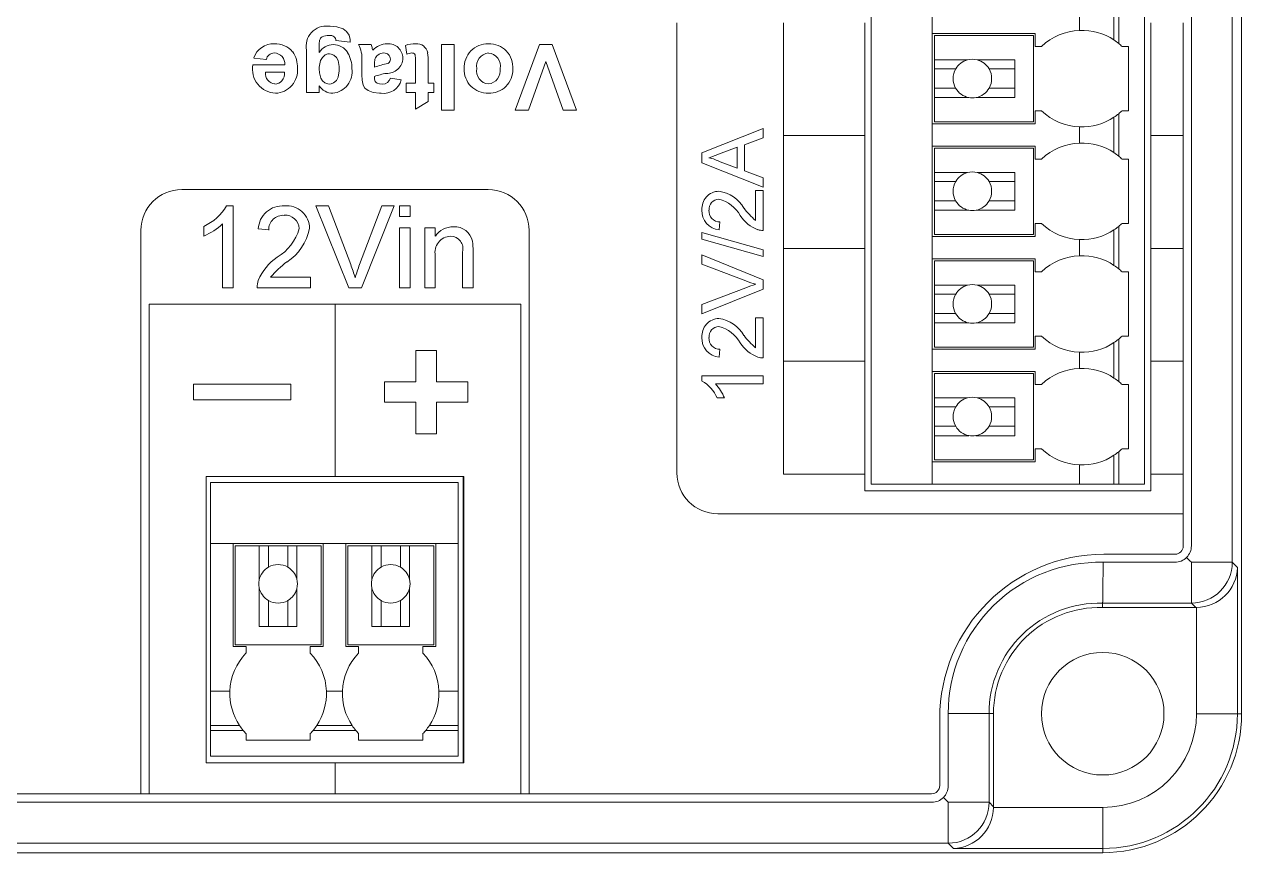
# Model space of a CAD drawing. Header units: inches. Extents: x 0.3 to 10.6, y 0.4 to 8.2.
# Drawn here: x 2.669 to 4.159, y 4.569 to 5.582 of the extents above; entities that cross this region are included whole.
import ezdxf

# ---------------------------------------------------------------- set-up
doc = ezdxf.new("R2010")
doc.units = ezdxf.units.IN
doc.header["$MEASUREMENT"] = 0

msp = doc.modelspace()

# ---------------------------------------------------------------- linework, layer by layer
at = {"color": 7, "linetype": 'Continuous', "lineweight": 15}
for p, q in [((4.1589, 4.7393), (4.1589, 6.4293)), ((4.1474, 4.9245), (4.1474, 6.2442)), ((4.0974, 6.2242), (4.0974, 4.9445)), ((3.7054, 5.0199), (3.7054, 6.1498)), ((4.0401, 5.0199), (4.0401, 6.1498)), ((4.0027, 5.6065), (4.0027, 5.5632)), ((4.0086, 5.6109), (4.0086, 5.5588)), ((3.7802, 5.5986), (3.7802, 5.5711)), ((3.9606, 5.5947), (3.9606, 5.575)), ((3.4679, 5.5843), (3.4679, 5.0338)), ((3.5984, 5.4463), (3.5984, 5.5843)), ((3.6979, 5.4463), (3.6979, 5.5843)), ((4.0479, 5.5843), (4.0479, 5.4463)), ((4.0874, 5.4463), (4.0874, 5.5843)), ((3.0679, 5.5607), (3.0505, 5.5627)), ((3.0782, 5.5576), (3.0936, 5.5576)), ((3.1797, 5.5576), (3.1951, 5.5576)), ((3.1797, 5.4776), (3.1797, 5.5576)), ((3.1951, 5.5576), (3.1951, 5.4776)), ((3.27, 5.4776), (3.2995, 5.5576)), ((3.2995, 5.5576), (3.3153, 5.5576)), ((3.3153, 5.5576), (3.3449, 5.4776)), ((3.9062, 5.5711), (3.7802, 5.5711)), ((3.7802, 5.5711), (3.7802, 5.4608)), ((3.783, 5.5687), (3.783, 5.5388)), ((3.9042, 5.5687), (3.783, 5.5687)), ((3.9042, 5.4632), (3.9042, 5.5687)), ((3.9062, 5.5711), (3.9062, 5.5553)), ((3.0146, 5.4992), (3.0146, 5.5509)), ((3.03, 5.5563), (3.03, 5.5479)), ((3.1372, 5.5459), (3.1356, 5.5566)), ((3.9062, 5.5553), (3.9141, 5.5553)), ((4.0204, 5.5553), (4.0125, 5.5553)), ((4.0204, 5.5553), (4.0204, 5.4766)), ((2.949, 5.533), (2.9879, 5.533)), ((2.9654, 5.5392), (2.95, 5.5412)), ((3.0823, 5.5205), (3.0823, 5.5385)), ((3.0977, 5.5328), (3.0977, 5.5299)), ((3.1479, 5.5104), (3.1479, 5.5356)), ((3.1633, 5.5363), (3.1633, 5.5104)), ((3.3074, 5.5371), (3.2863, 5.4776)), ((3.3286, 5.4776), (3.3074, 5.5371)), ((3.783, 5.5388), (3.8236, 5.5388)), ((3.783, 5.5388), (3.783, 5.5278)), ((3.809, 5.5278), (3.783, 5.5278)), ((3.783, 5.5278), (3.783, 5.5042)), ((3.8353, 5.5388), (3.8814, 5.5388)), ((3.8499, 5.5278), (3.8814, 5.5278)), ((3.8814, 5.5388), (3.8814, 5.4928)), ((2.9877, 5.5238), (2.9643, 5.5238)), ((3.0977, 5.5186), (3.0977, 5.5172)), ((3.1172, 5.5166), (3.1305, 5.5145)), ((3.03, 5.4992), (3.0146, 5.4992)), ((3.03, 5.5072), (3.03, 5.4992)), ((3.1366, 5.4992), (3.1366, 5.5104)), ((3.1366, 5.5104), (3.1479, 5.5104)), ((3.1479, 5.4992), (3.1366, 5.4992)), ((3.1479, 5.4786), (3.1479, 5.4992)), ((3.1633, 5.5104), (3.1705, 5.5104)), ((3.1705, 5.4992), (3.1633, 5.4992)), ((3.1633, 5.4992), (3.1633, 5.4879)), ((3.1705, 5.5104), (3.1705, 5.4992)), ((3.783, 5.5042), (3.783, 5.4928)), ((3.8089, 5.5042), (3.783, 5.5042)), ((3.8814, 5.5042), (3.8499, 5.5042)), ((3.1633, 5.4879), (3.1479, 5.4786)), ((3.783, 5.4928), (3.783, 5.4632)), ((3.8249, 5.4928), (3.783, 5.4928)), ((3.8814, 5.4928), (3.834, 5.4928)), ((3.1951, 5.4776), (3.1797, 5.4776)), ((3.2863, 5.4776), (3.27, 5.4776)), ((3.3449, 5.4776), (3.3286, 5.4776)), ((3.9062, 5.4766), (3.9062, 5.4608)), ((3.9062, 5.4766), (3.9141, 5.4766)), ((4.0027, 5.4688), (4.0027, 5.4254)), ((4.0086, 5.4731), (4.0086, 5.421)), ((4.0125, 5.4766), (4.0204, 5.4766)), ((3.4984, 5.4252), (3.5734, 5.4549)), ((3.5734, 5.4549), (3.5734, 5.4437)), ((3.7802, 5.4608), (3.7802, 5.4333)), ((3.7802, 5.4608), (3.9062, 5.4608)), ((3.783, 5.4632), (3.9042, 5.4632)), ((3.9606, 5.457), (3.9606, 5.4372)), ((3.5734, 5.4437), (3.5504, 5.4352)), ((3.6979, 5.4463), (3.5984, 5.4463)), ((3.5984, 5.3083), (3.5984, 5.4463)), ((3.6979, 5.3083), (3.6979, 5.4463)), ((4.0874, 5.4463), (4.0479, 5.4463)), ((4.0479, 5.4463), (4.0479, 5.3083)), ((4.0874, 5.3083), (4.0874, 5.4463)), ((3.4984, 5.4132), (3.4984, 5.4252)), ((3.5071, 5.4192), (3.522, 5.4247)), ((3.5417, 5.432), (3.522, 5.4247)), ((3.5417, 5.4064), (3.5417, 5.432)), ((3.5504, 5.4352), (3.5504, 5.4032)), ((3.9062, 5.4333), (3.7802, 5.4333)), ((3.7802, 5.4333), (3.7802, 5.323)), ((3.9042, 5.4309), (3.783, 5.4309)), ((3.783, 5.4309), (3.783, 5.401)), ((3.9042, 5.3254), (3.9042, 5.4309)), ((3.9062, 5.4333), (3.9062, 5.4175)), ((3.5734, 5.3834), (3.4984, 5.4132)), ((3.5209, 5.4141), (3.5417, 5.4064)), ((3.9062, 5.4175), (3.9141, 5.4175)), ((4.0204, 5.4175), (4.0125, 5.4175)), ((4.0204, 5.4175), (4.0204, 5.3388)), ((3.5504, 5.4032), (3.5734, 5.3947)), ((3.5734, 5.3947), (3.5734, 5.3834)), ((3.783, 5.401), (3.8236, 5.401)), ((3.783, 5.401), (3.783, 5.39)), ((3.8353, 5.401), (3.8814, 5.401)), ((3.8814, 5.401), (3.8814, 5.355)), ((3.2369, 5.3803), (2.8619, 5.3803)), ((3.5638, 5.3426), (3.5638, 5.3793)), ((3.5638, 5.3793), (3.5734, 5.3793)), ((3.5734, 5.3793), (3.5734, 5.3302)), ((3.809, 5.39), (3.783, 5.39)), ((3.783, 5.39), (3.783, 5.3664)), ((3.8499, 5.39), (3.8814, 5.39)), ((3.8089, 5.3664), (3.783, 5.3664)), ((3.783, 5.3664), (3.783, 5.355)), ((3.8814, 5.3664), (3.8499, 5.3664)), ((2.9247, 5.3603), (2.9164, 5.3603)), ((2.9247, 5.2603), (2.9247, 5.3603)), ((3.0261, 5.3603), (3.0664, 5.2603)), ((3.0414, 5.3603), (3.0261, 5.3603)), ((3.0686, 5.2887), (3.0414, 5.3603)), ((3.1067, 5.3603), (3.0795, 5.2887)), ((3.0817, 5.2603), (3.122, 5.3603)), ((3.122, 5.3603), (3.1067, 5.3603)), ((3.1285, 5.3475), (3.1285, 5.3603)), ((3.1285, 5.3603), (3.1414, 5.3603)), ((3.1414, 5.3603), (3.1414, 5.3475)), ((3.8249, 5.355), (3.783, 5.355)), ((3.783, 5.355), (3.783, 5.3254)), ((3.8814, 5.355), (3.834, 5.355)), ((2.8888, 5.3353), (2.8888, 5.3235)), ((2.9119, 5.3383), (2.9119, 5.2603)), ((3.1414, 5.3475), (3.1285, 5.3475)), ((3.1285, 5.2603), (3.1285, 5.3334)), ((3.1285, 5.3334), (3.1414, 5.3334)), ((3.1414, 5.3334), (3.1414, 5.2603)), ((3.1593, 5.3334), (3.1593, 5.2603)), ((3.1721, 5.3334), (3.1593, 5.3334)), ((3.1721, 5.3232), (3.1721, 5.3334)), ((3.5205, 5.3408), (3.5196, 5.3312)), ((3.9062, 5.3388), (3.9062, 5.323)), ((3.9062, 5.3388), (3.9141, 5.3388)), ((4.0086, 5.3353), (4.0086, 5.2832)), ((4.0125, 5.3388), (4.0204, 5.3388)), ((2.8119, 5.3303), (2.8119, 4.6413)), ((2.9555, 5.3321), (2.9683, 5.3309)), ((3.2869, 4.6413), (3.2869, 5.3303)), ((3.4984, 5.3276), (3.5734, 5.3065)), ((3.4984, 5.3197), (3.4984, 5.3276)), ((3.5734, 5.2985), (3.4984, 5.3197)), ((3.7802, 5.323), (3.7802, 5.2955)), ((3.7802, 5.323), (3.9062, 5.323)), ((3.783, 5.3254), (3.9042, 5.3254)), ((3.9606, 5.3192), (3.9606, 5.2994)), ((4.0027, 5.331), (4.0027, 5.2876)), ((3.2055, 5.304), (3.2055, 5.2603)), ((3.2183, 5.2603), (3.2183, 5.3051)), ((3.5734, 5.3065), (3.5734, 5.2985)), ((3.5984, 5.1703), (3.5984, 5.3083)), ((3.5984, 5.3083), (3.6979, 5.3083)), ((3.6979, 5.1703), (3.6979, 5.3083)), ((4.0479, 5.3083), (4.0479, 5.1703)), ((4.0874, 5.3083), (4.0479, 5.3083)), ((4.0874, 5.1703), (4.0874, 5.3083)), ((3.1721, 5.2603), (3.1721, 5.2995)), ((3.4984, 5.2889), (3.4984, 5.3004)), ((3.4984, 5.3004), (3.5734, 5.2701)), ((3.5522, 5.2685), (3.4984, 5.2889)), ((3.9062, 5.2955), (3.7802, 5.2955)), ((3.7802, 5.2955), (3.7802, 5.1852)), ((3.783, 5.2931), (3.783, 5.2633)), ((3.9042, 5.2931), (3.783, 5.2931)), ((3.9042, 5.1876), (3.9042, 5.2931)), ((3.9062, 5.2955), (3.9062, 5.2797)), ((3.9062, 5.2797), (3.9141, 5.2797)), ((4.0204, 5.2797), (4.0125, 5.2797)), ((4.0204, 5.2797), (4.0204, 5.201)), ((2.9119, 5.2603), (2.9247, 5.2603)), ((2.9542, 5.2603), (3.0196, 5.2603)), ((3.0196, 5.2732), (2.9706, 5.2732)), ((3.0196, 5.2603), (3.0196, 5.2732)), ((3.0664, 5.2603), (3.0817, 5.2603)), ((3.1414, 5.2603), (3.1285, 5.2603)), ((3.1593, 5.2603), (3.1721, 5.2603)), ((3.2055, 5.2603), (3.2183, 5.2603)), ((3.4984, 5.2399), (3.5522, 5.2603)), ((3.5734, 5.2701), (3.5734, 5.2586)), ((3.783, 5.2633), (3.8236, 5.2633)), ((3.783, 5.2633), (3.783, 5.2522)), ((3.8353, 5.2633), (3.8814, 5.2633)), ((3.8814, 5.2633), (3.8814, 5.2172)), ((3.5734, 5.2586), (3.4984, 5.2284)), ((3.809, 5.2522), (3.783, 5.2522)), ((3.783, 5.2522), (3.783, 5.2286)), ((3.8499, 5.2522), (3.8814, 5.2522)), ((2.8219, 5.2403), (2.8219, 4.6413)), ((3.0494, 5.2403), (2.8219, 5.2403)), ((3.0494, 5.2403), (3.0494, 5.0293)), ((3.2769, 5.2403), (3.0494, 5.2403)), ((3.2769, 4.6413), (3.2769, 5.2403)), ((3.4984, 5.2284), (3.4984, 5.2399)), ((3.5638, 5.2235), (3.5734, 5.2235)), ((3.5638, 5.1868), (3.5638, 5.2235)), ((3.5734, 5.2235), (3.5734, 5.1745)), ((3.8089, 5.2286), (3.783, 5.2286)), ((3.783, 5.2286), (3.783, 5.2172)), ((3.783, 5.2172), (3.783, 5.1876)), ((3.8249, 5.2172), (3.783, 5.2172)), ((3.8814, 5.2172), (3.834, 5.2172)), ((3.8814, 5.2286), (3.8499, 5.2286)), ((3.9062, 5.201), (3.9062, 5.1852)), ((3.9062, 5.201), (3.9141, 5.201)), ((4.0125, 5.201), (4.0204, 5.201)), ((3.5205, 5.1851), (3.5196, 5.1754)), ((3.7802, 5.1852), (3.7802, 5.1577)), ((3.7802, 5.1852), (3.9062, 5.1852)), ((3.783, 5.1876), (3.9042, 5.1876)), ((4.0027, 5.1932), (4.0027, 5.1498)), ((4.0086, 5.1975), (4.0086, 5.1454)), ((3.1484, 5.1452), (3.1484, 5.1836)), ((3.1484, 5.1836), (3.1734, 5.1836)), ((3.1734, 5.1836), (3.1734, 5.1452)), ((3.6979, 5.1703), (3.5984, 5.1703)), ((3.5984, 5.0323), (3.5984, 5.1703)), ((3.6979, 5.0323), (3.6979, 5.1703)), ((3.9606, 5.1814), (3.9606, 5.1616)), ((4.0874, 5.1703), (4.0479, 5.1703)), ((4.0479, 5.1703), (4.0479, 5.0323)), ((4.0874, 5.0323), (4.0874, 5.1703)), ((3.9062, 5.1577), (3.7802, 5.1577)), ((3.7802, 5.1577), (3.7802, 5.0475)), ((3.783, 5.1553), (3.783, 5.1254)), ((3.9042, 5.1553), (3.783, 5.1553)), ((3.9042, 5.0498), (3.9042, 5.1553)), ((3.9062, 5.1577), (3.9062, 5.1419)), ((2.8761, 5.123), (2.8761, 5.1422)), ((2.8761, 5.1422), (2.9953, 5.1422)), ((2.9953, 5.1422), (2.9953, 5.123)), ((3.11, 5.1202), (3.11, 5.1452)), ((3.11, 5.1452), (3.1484, 5.1452)), ((3.1734, 5.1452), (3.2119, 5.1452)), ((3.2119, 5.1452), (3.2119, 5.1202)), ((3.4984, 5.1524), (3.4984, 5.1462)), ((3.4984, 5.1524), (3.5734, 5.1524)), ((3.515, 5.1427), (3.5734, 5.1427)), ((3.5734, 5.1427), (3.5734, 5.1524)), ((3.9062, 5.1419), (3.9141, 5.1419)), ((4.0204, 5.1419), (4.0125, 5.1419)), ((4.0204, 5.1419), (4.0204, 5.0632)), ((3.5172, 5.1254), (3.526, 5.1254)), ((3.783, 5.1254), (3.8234, 5.1254)), ((3.783, 5.1254), (3.783, 5.1144)), ((3.8355, 5.1254), (3.8814, 5.1254)), ((3.8814, 5.1254), (3.8814, 5.0793)), ((2.9953, 5.123), (2.8761, 5.123)), ((3.1484, 5.1202), (3.11, 5.1202)), ((3.1484, 5.0817), (3.1484, 5.1202)), ((3.1734, 5.1202), (3.1734, 5.0817)), ((3.2119, 5.1202), (3.1734, 5.1202)), ((3.809, 5.1144), (3.783, 5.1144)), ((3.783, 5.1144), (3.783, 5.0908)), ((3.8499, 5.1144), (3.8814, 5.1144)), ((3.1734, 5.0817), (3.1484, 5.0817)), ((3.783, 5.0908), (3.783, 5.0793)), ((3.809, 5.0908), (3.783, 5.0908)), ((3.8814, 5.0908), (3.8499, 5.0908)), ((3.783, 5.0793), (3.783, 5.0498)), ((3.8251, 5.0793), (3.783, 5.0793)), ((3.8814, 5.0793), (3.8337, 5.0793)), ((3.9062, 5.0475), (3.9062, 5.0632)), ((3.9062, 5.0632), (3.9141, 5.0632)), ((4.0027, 5.0554), (4.0027, 5.0199)), ((4.0086, 5.0597), (4.0086, 5.0199)), ((4.0125, 5.0632), (4.0204, 5.0632)), ((3.7802, 5.0475), (3.7802, 5.0199)), ((3.9062, 5.0475), (3.7802, 5.0475)), ((3.783, 5.0498), (3.9042, 5.0498)), ((3.9606, 5.0436), (3.9606, 5.0199)), ((2.8919, 4.6793), (2.8919, 5.0293)), ((2.8919, 5.0293), (3.0494, 5.0293)), ((2.8971, 5.0221), (3.2003, 5.0221)), ((2.8971, 5.0221), (2.8971, 4.9473)), ((3.0494, 5.0293), (3.2069, 5.0293)), ((3.2003, 5.0221), (3.2003, 4.9473)), ((3.2064, 5.0293), (3.2064, 4.6793)), ((3.2069, 5.0293), (3.2069, 4.6793)), ((3.6979, 5.0323), (3.5984, 5.0323)), ((3.6979, 5.0118), (3.6979, 5.0323)), ((4.0479, 5.0323), (4.0874, 5.0323)), ((4.0479, 5.0323), (4.0479, 5.0118)), ((4.0874, 4.9838), (4.0874, 5.0323)), ((4.0479, 5.0118), (3.6979, 5.0118)), ((3.7054, 5.0199), (3.7802, 5.0199)), ((3.7802, 5.0199), (3.9606, 5.0199)), ((3.9606, 5.0199), (4.0027, 5.0199)), ((4.0027, 5.0199), (4.0086, 5.0199)), ((4.0086, 5.0199), (4.0401, 5.0199)), ((3.5179, 4.9838), (4.0874, 4.9838)), ((4.0874, 4.9443), (4.0874, 4.9838)), ((2.9247, 4.9473), (2.8971, 4.9473)), ((2.8971, 4.9473), (2.8971, 4.7669)), ((2.9247, 4.8213), (2.9247, 4.9473)), ((3.0349, 4.9473), (2.9247, 4.9473)), ((3.0625, 4.9473), (3.0349, 4.9473)), ((3.0349, 4.8213), (3.0349, 4.9473)), ((3.0625, 4.9473), (3.0625, 4.8213)), ((3.1727, 4.9473), (3.0625, 4.9473)), ((3.1727, 4.9473), (3.1727, 4.8213)), ((3.2003, 4.9473), (3.1727, 4.9473)), ((3.2003, 4.9473), (3.2003, 4.7669)), ((2.9271, 4.9445), (2.9271, 4.8233)), ((2.9566, 4.9445), (2.9271, 4.9445)), ((2.9566, 4.9024), (2.9566, 4.9445)), ((2.968, 4.9445), (2.9566, 4.9445)), ((2.968, 4.9185), (2.968, 4.9445)), ((2.9916, 4.9445), (2.968, 4.9445)), ((2.9916, 4.9185), (2.9916, 4.9445)), ((3.0027, 4.9445), (2.9916, 4.9445)), ((3.0027, 4.9445), (3.0027, 4.9041)), ((3.0326, 4.9445), (3.0027, 4.9445)), ((3.0326, 4.8233), (3.0326, 4.9445)), ((3.0649, 4.9445), (3.0649, 4.8233)), ((3.0944, 4.9445), (3.0649, 4.9445)), ((3.0944, 4.9026), (3.0944, 4.9445)), ((3.1059, 4.9445), (3.0944, 4.9445)), ((3.1059, 4.9186), (3.1059, 4.9445)), ((3.1295, 4.9445), (3.1059, 4.9445)), ((3.1295, 4.9185), (3.1295, 4.9445)), ((3.1405, 4.9445), (3.1295, 4.9445)), ((3.1405, 4.9445), (3.1405, 4.9039)), ((3.1704, 4.9445), (3.1405, 4.9445)), ((3.1704, 4.8233), (3.1704, 4.9445)), ((3.9904, 4.9343), (4.0774, 4.9343)), ((4.0774, 4.9245), (3.9895, 4.9245)), ((4.0974, 4.8745), (4.0974, 4.9245)), ((4.0974, 4.9245), (4.1474, 4.9245)), ((4.1474, 4.9245), (4.1537, 4.9182)), ((4.1537, 4.9182), (4.1537, 4.7393)), ((2.9566, 4.8461), (2.9566, 4.8938)), ((3.0027, 4.892), (3.0027, 4.8461)), ((3.0944, 4.8461), (3.0944, 4.8935)), ((3.1405, 4.8922), (3.1405, 4.8461)), ((2.968, 4.8461), (2.968, 4.8776)), ((2.9916, 4.8776), (2.9916, 4.8461)), ((3.1059, 4.8461), (3.1059, 4.8776)), ((3.1295, 4.8776), (3.1295, 4.8461)), ((3.9888, 4.8745), (4.0974, 4.8745)), ((4.0974, 4.8745), (4.1028, 4.869)), ((4.1028, 4.869), (3.9887, 4.869)), ((4.1037, 4.869), (4.1037, 4.7393)), ((3.0027, 4.8461), (2.9566, 4.8461)), ((3.1405, 4.8461), (3.0944, 4.8461)), ((2.9247, 4.8213), (2.9405, 4.8213)), ((2.9271, 4.8233), (3.0326, 4.8233)), ((2.9405, 4.8213), (2.9405, 4.8134)), ((3.0349, 4.8213), (3.0192, 4.8213)), ((3.0192, 4.8213), (3.0192, 4.8134)), ((3.0782, 4.8213), (3.0625, 4.8213)), ((3.0649, 4.8233), (3.1704, 4.8233)), ((3.0782, 4.8213), (3.0782, 4.8134)), ((3.157, 4.8134), (3.157, 4.8213)), ((3.157, 4.8213), (3.1727, 4.8213)), ((2.9208, 4.7669), (2.8971, 4.7669)), ((2.8971, 4.7669), (2.8971, 4.7248)), ((3.0586, 4.7669), (3.0388, 4.7669)), ((3.2003, 4.7669), (3.1766, 4.7669)), ((3.2003, 4.7669), (3.2003, 4.7248)), ((3.7998, 4.7394), (3.8498, 4.7394)), ((3.7998, 4.7394), (3.7998, 4.6509)), ((3.8498, 4.6309), (3.8498, 4.7394)), ((3.8552, 4.7394), (3.8498, 4.7394)), ((3.8552, 4.7394), (3.8552, 4.6254)), ((4.1037, 4.7393), (4.1537, 4.7393)), ((4.1537, 4.7393), (4.1589, 4.7393)), ((2.9326, 4.7248), (2.8971, 4.7248)), ((2.8971, 4.7248), (2.8971, 4.7189)), ((3.0704, 4.7248), (3.027, 4.7248)), ((3.1648, 4.7248), (3.2003, 4.7248)), ((3.2003, 4.7248), (3.2003, 4.7189)), ((3.7894, 4.6513), (3.7894, 4.7333)), ((2.937, 4.7189), (2.8971, 4.7189)), ((2.8971, 4.7189), (2.8971, 4.6874)), ((2.9405, 4.715), (2.9405, 4.7071)), ((3.0192, 4.7071), (3.0192, 4.715)), ((3.0748, 4.7189), (3.0227, 4.7189)), ((3.0782, 4.715), (3.0782, 4.7071)), ((3.157, 4.7071), (3.157, 4.715)), ((3.2003, 4.7189), (3.1605, 4.7189)), ((3.2003, 4.7189), (3.2003, 4.6874)), ((3.0192, 4.7071), (2.9405, 4.7071)), ((3.157, 4.7071), (3.0782, 4.7071)), ((3.0494, 4.6793), (2.8919, 4.6793)), ((2.8971, 4.6874), (3.2003, 4.6874)), ((3.0494, 4.6793), (3.0494, 4.6413)), ((3.2069, 4.6793), (3.0494, 4.6793)), ((2.3184, 4.6413), (2.8119, 4.6413)), ((2.8119, 4.6413), (2.8219, 4.6413)), ((2.8219, 4.6413), (3.0494, 4.6413)), ((3.0494, 4.6413), (3.2769, 4.6413)), ((3.2769, 4.6413), (3.2869, 4.6413)), ((3.2869, 4.6413), (3.7794, 4.6413)), ((3.7939, 4.6367), (3.7998, 4.6309)), ((3.7798, 4.6309), (2.3178, 4.6309)), ((3.7998, 4.6309), (3.8498, 4.6309)), ((3.7998, 4.5809), (3.7998, 4.6309)), ((3.8552, 4.6254), (3.8498, 4.6309)), ((3.9889, 4.6246), (3.8552, 4.6246)), ((3.9889, 4.5746), (3.9889, 4.6246)), ((2.2978, 4.5809), (3.7998, 4.5809)), ((3.8061, 4.5746), (3.7998, 4.5809)), ((3.9889, 4.5746), (3.8061, 4.5746)), ((3.9889, 4.5693), (3.9889, 4.5746)), ((2.1089, 4.5693), (3.9889, 4.5693))]:
    msp.add_line(p, q, dxfattribs=at)
at = {"color": 7, "linetype": 'Continuous', "lineweight": 15, "flags": 128}
for points in [[(3.0415, 5.5802), (3.0435, 5.5801), (3.0515, 5.5794), (3.0592, 5.577), (3.0636, 5.5737), (3.0666, 5.5692), (3.0679, 5.564), (3.068, 5.5625)], [(3.03, 5.528), (3.03, 5.53), (3.0316, 5.538), (3.0339, 5.542), (3.0375, 5.545), (3.0408, 5.5462), (3.0428, 5.5463)], [(3.0428, 5.5463), (3.0448, 5.5461), (3.0481, 5.5448), (3.0511, 5.5419), (3.0531, 5.5382), (3.0545, 5.5308), (3.0546, 5.5276)], [(3.1479, 5.5356), (3.1479, 5.5376), (3.1479, 5.5416), (3.1477, 5.544), (3.1473, 5.5452), (3.1466, 5.5462), (3.1455, 5.547), (3.1443, 5.5473), (3.1435, 5.5474)], [(3.0425, 5.5094), (3.0405, 5.5096), (3.0369, 5.5109), (3.0342, 5.5132), (3.032, 5.5166), (3.0303, 5.523), (3.03, 5.528)], [(3.0546, 5.5276), (3.0546, 5.5256), (3.0532, 5.5177), (3.0511, 5.5138), (3.0477, 5.5108), (3.0446, 5.5096), (3.0425, 5.5094)], [(3.106, 5.4981), (3.104, 5.4981), (3.0961, 5.499), (3.0898, 5.5013), (3.0859, 5.5044), (3.0838, 5.5078), (3.0826, 5.514), (3.0823, 5.5205)], [(3.0977, 5.5172), (3.0978, 5.5152), (3.0986, 5.5126), (3.0996, 5.5113), (3.101, 5.5104), (3.104, 5.5096), (3.1076, 5.5094)], [(4.0974, 4.9245), (4.0954, 4.9264), (4.0935, 4.9284), (4.0915, 4.9303)]]:
    msp.add_lwpolyline(points, dxfattribs=at)
at = {"color": 7, "linetype": 'Continuous', "lineweight": 15}
msp.add_circle((3.9889, 4.7393), 0.075, dxfattribs=at)
for centre, radius, start, end in [((3.0384, 5.556), 0.0243, 82.6061, 192.2908), ((3.9633, 5.5037), 0.0714, 92.1736, 133.6028), ((3.9633, 5.5037), 0.0714, 56.5006, 92.1738), ((2.974, 5.5335), 0.0252, 87.1592, 162.1478), ((2.9765, 5.5313), 0.0273, 39.6293, 92.7507), ((3.0545, 5.5574), 0.0246, 166.2923, 182.703), ((3.0483, 5.5357), 0.022, 92.5692, 146.3125), ((3.0377, 5.561), 0.00738, 124.1229, 162.1372), ((3.0413, 5.5513), 0.0176, 87.5776, 116.1997), ((3.0427, 5.5582), 0.0107, 56.7258, 93.5515), ((3.0474, 5.5372), 0.0204, 30.9341, 90.286), ((3.044, 5.5626), 0.00647, 1.477, 45.1704), ((2.9968, 5.5635), 0.0712, 357.7642, 359.2471), ((3.0464, 5.5408), 0.036, 356.3522, 27.8701), ((3.0232, 5.534), 0.0742, 14.5857, 18.5377), ((3.1138, 5.5336), 0.0251, 90.936, 136.6734), ((3.1147, 5.5408), 0.0178, 0.8789, 94.1785), ((3.1475, 5.5233), 0.0354, 89.1369, 109.547), ((3.1494, 5.5451), 0.0136, 9.8065, 95.881), ((3.2366, 5.5294), 0.0292, 89.0782, 182.2964), ((3.2384, 5.53), 0.0286, 355.0807, 92.506), ((3.9633, 5.5037), 0.0714, 50.6184, 56.5007), ((3.9633, 5.5037), 0.0714, 46.3972, 50.6184), ((2.9753, 5.5372), 0.0102, 90.5531, 168.9115), ((2.9746, 5.534), 0.0134, 355.627, 87.3218), ((2.9703, 5.5301), 0.0331, 357.7399, 34.3453), ((3.035, 5.5295), 0.035, 357.9352, 31.3756), ((3.118, 5.5581), 0.0236, 193.2515, 198.1383), ((3.1071, 5.5373), 0.00925, 125.7784, 163.1462), ((3.1093, 5.5349), 0.0125, 90.7431, 127.6722), ((3.1095, 5.5397), 0.00765, 0.8325, 92.8247), ((3.1451, 5.5259), 0.0215, 94.257, 111.7743), ((3.0909, 5.5386), 0.0724, 358.1789, 6.9585), ((3.2392, 5.5309), 0.0166, 97.1977, 189.0164), ((3.2356, 5.5312), 0.0162, 349.9438, 84.4129), ((2.9779, 5.5276), 0.0295, 169.3903, 267.4848), ((2.9756, 5.526), 0.0279, 272.1233, 5.866), ((3.0441, 5.5242), 0.0262, 275.6488, 8.9019), ((3.1281, 5.534), 0.0304, 168.7538, 182.2317), ((3.1736, 5.2963), 0.2457, 103.967, 108.0111), ((3.1131, 5.5419), 0.0195, 267.0329, 357.6619), ((3.1111, 5.5398), 0.0061, 302.5441, 359.8342), ((3.2363, 5.5271), 0.0289, 177.6854, 271.7319), ((3.2387, 5.5255), 0.0161, 169.9371, 264.5004), ((3.2351, 5.5259), 0.0166, 276.9415, 8.7018), ((3.2382, 5.5269), 0.0288, 268.121, 1.3821), ((3.8294, 5.516), 0.0236, 149.8543, 209.8546), ((3.8294, 5.516), 0.0236, 104.3345, 149.8543), ((3.8294, 5.516), 0.0236, 75.6655, 104.3345), ((3.8294, 5.516), 0.0236, 30.1457, 75.6655), ((3.8294, 5.516), 0.0236, 330.1454, 30.1457), ((2.9772, 5.5223), 0.0129, 173.3899, 264.489), ((2.976, 5.5204), 0.011, 269.6141, 319.5357), ((2.9726, 5.5227), 0.0151, 321.3168, 4.0848), ((3.1283, 5.4329), 0.091, 100.2289, 109.6339), ((3.1091, 5.5199), 0.022, 261.9039, 345.8221), ((3.1081, 5.5187), 0.0093, 266.7617, 346.9168), ((3.0467, 5.5181), 0.02, 213.1169, 269.9548), ((3.8294, 5.516), 0.0236, 209.8546, 258.8527), ((3.8294, 5.516), 0.0236, 281.1473, 330.1454), ((3.8294, 5.516), 0.0236, 258.8527, 281.1473), ((3.9633, 5.5283), 0.0714, 226.3972, 267.8264), ((3.9633, 5.5283), 0.0714, 267.8261, 303.4995), ((3.9633, 5.5283), 0.0714, 303.4993, 309.3816), ((3.9633, 5.5283), 0.0714, 309.3816, 313.6028), ((3.9633, 5.3659), 0.0714, 92.1736, 133.6028), ((3.9633, 5.3659), 0.0714, 56.5006, 92.1738), ((3.9633, 5.3659), 0.0714, 50.6184, 56.5007), ((3.4947, 5.3645), 0.0561, 62.1338, 77.2726), ((3.9633, 5.3659), 0.0714, 46.3972, 50.6184), ((3.8294, 5.3782), 0.0236, 104.3345, 149.8543), ((3.8294, 5.3782), 0.0236, 75.6655, 104.3345), ((3.8294, 5.3782), 0.0236, 30.1457, 75.6655), ((2.8619, 5.3303), 0.05, 90, 180), ((3.2369, 5.3303), 0.05, 0, 90), ((3.5197, 5.357), 0.0213, 91.3968, 184.8104), ((3.5137, 5.3371), 0.0415, 29.3685, 82.4929), ((3.8294, 5.3782), 0.0236, 149.8543, 209.8546), ((3.8294, 5.3782), 0.0236, 330.1454, 30.1457), ((3.5197, 5.3561), 0.0126, 92.0797, 184.7158), ((3.5079, 5.3269), 0.0433, 29.9678, 74.7806), ((3.8294, 5.3782), 0.0236, 209.8546, 258.8527), ((3.8294, 5.3782), 0.0236, 281.1473, 330.1454), ((2.8638, 5.3908), 0.0609, 294.2921, 329.957), ((2.9851, 5.3308), 0.0296, 85.2535, 177.442), ((2.9858, 5.3313), 0.0175, 85.3872, 181.5031), ((2.9889, 5.3323), 0.0166, 1.0478, 95.7476), ((2.9902, 5.3324), 0.0281, 0.7096, 95.4976), ((3.5212, 5.354), 0.0228, 176.7465, 265.949), ((3.5203, 5.3541), 0.0133, 175.9105, 270.9797), ((3.5831, 5.3733), 0.0452, 213.3091, 248.7552), ((3.6329, 5.4209), 0.1044, 217.3962, 228.6045), ((3.8294, 5.3782), 0.0236, 258.8527, 281.1473), ((2.8595, 5.3948), 0.0771, 292.3452, 312.8028), ((3.1936, 5.309), 0.0257, 88.1861, 146.3789), ((3.1958, 5.3124), 0.0223, 11.9259, 93.5793), ((3.9633, 5.3905), 0.0714, 226.3972, 267.8264), ((3.9633, 5.3905), 0.0714, 303.4993, 309.3816), ((3.9633, 5.3905), 0.0714, 309.3816, 313.6028), ((2.9498, 5.3477), 0.0577, 299.9315, 344.8168), ((2.9562, 5.3448), 0.0632, 302.8697, 348.9917), ((3.1914, 5.3035), 0.0197, 91.6443, 191.6905), ((3.1907, 5.3079), 0.0153, 345.242, 89.4488), ((3.5729, 5.3492), 0.0189, 251.1593, 271.6784), ((3.9633, 5.3905), 0.0714, 267.826, 303.4995), ((3.1397, 5.3067), 0.0786, 358.7815, 7.5357), ((3.018, 5.2423), 0.0681, 125.4101, 156.6543), ((3.057, 5.2005), 0.1129, 126.0833, 139.9174), ((2.8596, 5.2086), 0.2238, 16.5917, 20.9593), ((3.275, 5.2139), 0.2093, 159.0841, 163.7477), ((3.9633, 5.2281), 0.0714, 92.1736, 133.6028), ((3.9633, 5.2281), 0.0714, 56.5007, 92.1738), ((3.9633, 5.2281), 0.0714, 50.6184, 56.5007), ((3.9633, 5.2281), 0.0714, 46.3972, 50.6184), ((2.9797, 5.261), 0.0256, 161.2861, 181.5515), ((3.6085, 5.4159), 0.1578, 249.0963, 253.7355), ((3.6097, 5.111), 0.16, 106.4841, 111.0666), ((3.8294, 5.2404), 0.0236, 104.3345, 149.8543), ((3.8294, 5.2404), 0.0236, 75.6655, 104.3345), ((3.8294, 5.2404), 0.0236, 30.1457, 75.6655), ((3.8294, 5.2404), 0.0236, 149.8543, 209.8546), ((3.8294, 5.2404), 0.0236, 330.1454, 30.1457), ((3.5197, 5.2013), 0.0213, 91.3966, 184.8106), ((3.5137, 5.1814), 0.0415, 29.3685, 82.4928), ((3.8294, 5.2404), 0.0236, 209.8546, 258.8527), ((3.8294, 5.2404), 0.0236, 258.8527, 281.1473), ((3.8294, 5.2404), 0.0236, 281.1473, 330.1454), ((3.5212, 5.1982), 0.0228, 176.7465, 265.949), ((3.5197, 5.2003), 0.0126, 92.0797, 184.7157), ((3.5203, 5.1983), 0.0133, 175.9105, 270.9797), ((3.5079, 5.1711), 0.0433, 29.9678, 74.7806), ((3.6329, 5.2652), 0.1044, 217.3962, 228.6048), ((3.9633, 5.2527), 0.0714, 226.3972, 267.8264), ((3.9633, 5.2527), 0.0714, 309.3816, 313.6028), ((3.5831, 5.2176), 0.0452, 213.3091, 248.7552), ((3.9633, 5.2527), 0.0714, 267.8261, 303.4995), ((3.9633, 5.2527), 0.0714, 303.4993, 309.3816), ((3.5729, 5.1934), 0.0189, 251.1593, 271.6784), ((3.9633, 5.0903), 0.0714, 92.1736, 133.6028), ((3.9633, 5.0903), 0.0714, 56.5005, 92.1738), ((3.4771, 5.108), 0.0437, 23.4909, 60.7581), ((3.4738, 5.1043), 0.0563, 22.0711, 43.077), ((3.9633, 5.0903), 0.0714, 50.6184, 56.5007), ((3.9633, 5.0903), 0.0714, 46.3972, 50.6184), ((3.8294, 5.1026), 0.0236, 104.8351, 150), ((3.8294, 5.1026), 0.0236, 75.1649, 104.8351), ((3.8294, 5.1026), 0.0236, 30, 75.1649), ((3.8294, 5.1026), 0.0236, 150, 210), ((3.8294, 5.1026), 0.0236, 330, 30), ((3.8294, 5.1026), 0.0236, 210, 259.5247), ((3.8294, 5.1026), 0.0236, 280.4753, 330), ((3.8294, 5.1026), 0.0236, 259.5247, 280.4753), ((3.9633, 5.1149), 0.0714, 226.3972, 267.8264), ((3.9633, 5.1149), 0.0714, 267.8264, 303.4992), ((3.9633, 5.1149), 0.0714, 303.4993, 309.3816), ((3.9633, 5.1149), 0.0714, 309.3816, 313.6028), ((3.5179, 5.0338), 0.05, 180, 270), ((3.9904, 4.7333), 0.201, 90, 180), ((4.0774, 4.9443), 0.01, 270, 0), ((4.0774, 4.9445), 0.02, 315.0008, 359.999), ((2.9798, 4.8981), 0.0236, 120, 169.5247), ((2.9798, 4.8981), 0.0236, 60, 120), ((2.9798, 4.8981), 0.0236, 14.8351, 60), ((3.1176, 4.8981), 0.0236, 119.8546, 168.8527), ((3.1176, 4.8981), 0.0236, 59.8543, 119.8546), ((3.1176, 4.8981), 0.0236, 14.3345, 59.8543), ((3.9849, 4.7394), 0.1851, 88.5743, 180), ((4.0774, 4.9445), 0.02, 269.9998, 315.0002), ((4.0974, 4.9245), 0.05, 270.0204, 359.9796), ((2.9798, 4.8981), 0.0236, 169.5247, 190.4753), ((2.9798, 4.8981), 0.0236, 345.1649, 14.8351), ((3.1176, 4.8981), 0.0236, 168.8527, 191.1473), ((3.1176, 4.8981), 0.0236, 345.6655, 14.3345), ((2.9798, 4.8981), 0.0236, 190.4753, 240), ((2.9798, 4.8981), 0.0236, 300, 345.1649), ((3.1176, 4.8981), 0.0236, 191.1473, 240.1454), ((3.1176, 4.8981), 0.0236, 300.1457, 345.6655), ((2.9798, 4.8981), 0.0236, 240, 300), ((3.1176, 4.8981), 0.0236, 240.1454, 300.1457), ((3.9849, 4.7394), 0.1351, 88.3312, 180), ((3.9849, 4.7394), 0.1297, 88.2965, 180), ((2.9921, 4.7642), 0.0714, 136.3972, 177.8264), ((2.9675, 4.7642), 0.0714, 2.1736, 43.6028), ((3.1299, 4.7642), 0.0714, 136.3972, 177.8264), ((3.1053, 4.7642), 0.0714, 2.1736, 43.6028), ((2.9921, 4.7642), 0.0714, 177.8262, 213.4993), ((2.9675, 4.7642), 0.0714, 326.5008, 2.1737), ((3.1299, 4.7642), 0.0714, 177.8262, 213.4993), ((3.1053, 4.7642), 0.0714, 326.5008, 2.1737), ((3.9889, 4.7393), 0.1648, 270, 0), ((3.9889, 4.7393), 0.17, 270, 0), ((2.9921, 4.7642), 0.0714, 213.4993, 219.3816), ((2.9675, 4.7642), 0.0714, 320.6184, 326.5007), ((3.1299, 4.7642), 0.0714, 213.4993, 219.3816), ((3.1053, 4.7642), 0.0714, 320.6184, 326.5007), ((2.9921, 4.7642), 0.0714, 219.3816, 223.6028), ((2.9675, 4.7642), 0.0714, 316.3972, 320.6184), ((3.1299, 4.7642), 0.0714, 219.3816, 223.6028), ((3.1053, 4.7642), 0.0714, 316.3972, 320.6184), ((3.7794, 4.6513), 0.01, 270, 0), ((3.7798, 4.6509), 0.02, 314.9996, 0.0004), ((3.7798, 4.6509), 0.02, 270.0008, 314.9991), ((3.7998, 4.6309), 0.05, 270.0205, 359.9795)]:
    msp.add_arc(centre, radius, start, end, dxfattribs=at)
for centre, major_axis, start_param, end_param in [((4.1037, 4.9182), (0.0464, 0.0192), 4.32834, 5.881683), ((3.8061, 4.6246), (0.0192, 0.0464), 3.543095, 5.096438)]:
    msp.add_ellipse(centre, major_axis=major_axis, ratio=0.975619, start_param=start_param, end_param=end_param, dxfattribs=at)
msp.add_open_spline([(3.9895, 4.9245), (3.9895, 4.9229), (3.9894, 4.9199), (3.9894, 4.9155), (3.9893, 4.9112), (3.9893, 4.9072), (3.9892, 4.9034), (3.9892, 4.8998), (3.9892, 4.8964), (3.9891, 4.8934), (3.9891, 4.8905), (3.989, 4.888), (3.989, 4.8857), (3.989, 4.8837), (3.989, 4.8819), (3.9889, 4.8803), (3.9889, 4.8789), (3.9889, 4.8778), (3.9889, 4.8769), (3.9889, 4.8761), (3.9888, 4.8755), (3.9888, 4.8751), (3.9888, 4.8747), (3.9888, 4.8745), (3.9888, 4.8745), (3.9888, 4.8745)], degree=3, knots=[0, 0, 0, 0, 0.058956, 0.116506, 0.172648, 0.227384, 0.280713, 0.332635, 0.38315, 0.432258, 0.479959, 0.526253, 0.571139, 0.614618, 0.65669, 0.697355, 0.736612, 0.774462, 0.810904, 0.845939, 0.879566, 0.911786, 0.942598, 0.972003, 1, 1, 1, 1], dxfattribs=at)
for points in [[(3.9887, 4.869), (3.9888, 4.8709), (3.9888, 4.8727), (3.9888, 4.8745)], [(4.1028, 4.869), (4.1031, 4.869), (4.1034, 4.869), (4.1037, 4.869)], [(4.1037, 4.7393), (4.1037, 4.676), (4.0523, 4.6246), (3.9889, 4.6246)], [(3.8552, 4.6246), (3.8552, 4.6249), (3.8552, 4.6251), (3.8552, 4.6254)]]:
    msp.add_open_spline(points, degree=3, dxfattribs=at)

doc.saveas('drawing.dxf')
